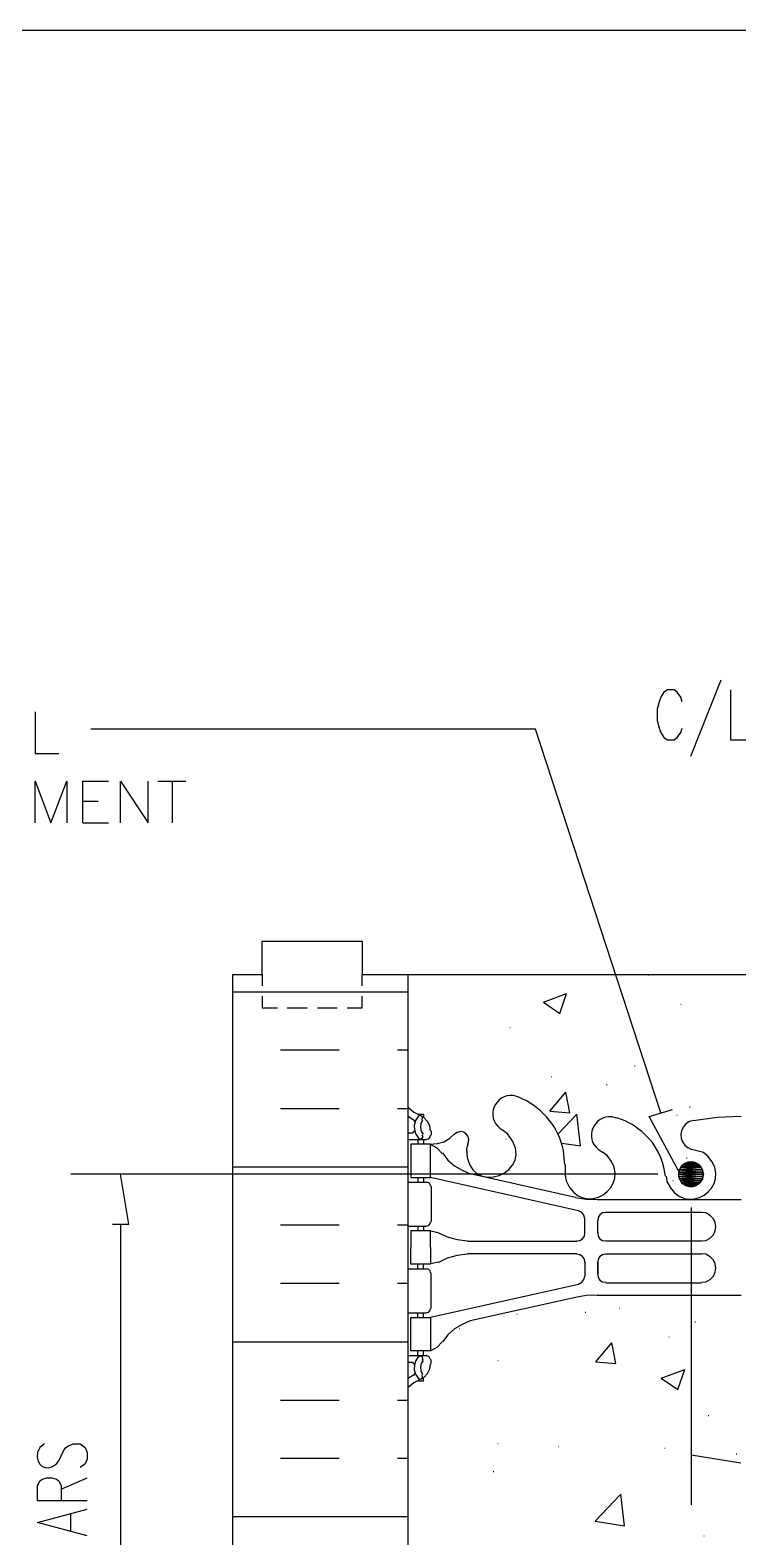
# Model space of a CAD drawing. Header units: millimetres. Extents: x 14 to 201, y 16 to 268.
# Drawn here: x 115.1 to 148.9, y 195.9 to 267.7 of the extents above; entities that cross this region are included whole.
import ezdxf

# ---------------------------------------------------------------- set-up
doc = ezdxf.new("R2010")
doc.units = ezdxf.units.MM
doc.layers.get('0').update_dxf_attribs({"linetype": 'CONTINUOUS'})

msp = doc.modelspace()

# ---------------------------------------------------------------- linework, layer by layer
at = {"color": 0}
for p, q in [((17.0174, 267.716), (198.121, 267.716)), ((145.331, 236.178), (145.182, 235.945)), ((145.5, 236.284), (145.331, 236.178)), ((145.817, 236.284), (145.5, 236.284)), ((145.966, 236.178), (145.817, 236.284)), ((146.134, 235.945), (145.966, 236.178)), ((148.04, 236.75), (146.6, 233.109)), ((148.506, 236.284), (148.506, 233.912)), ((145.098, 235.712), (145.012, 235.373)), ((145.182, 235.945), (145.098, 235.712)), ((146.199, 235.712), (146.134, 235.945)), ((115.379, 235.246), (115.379, 233.256)), ((145.012, 235.373), (145.012, 234.823)), ((145.012, 234.823), (145.098, 234.464)), ((139.214, 234.421), (118.025, 234.421)), ((145.182, 216.133), (139.214, 234.421)), ((145.098, 234.464), (145.182, 234.252)), ((145.182, 234.252), (145.331, 234.018)), ((145.331, 234.018), (145.5, 233.912)), ((145.817, 233.912), (145.966, 234.018)), ((145.966, 234.018), (146.134, 234.252)), ((146.134, 234.252), (146.199, 234.464)), ((145.5, 233.912), (145.817, 233.912)), ((148.506, 233.912), (149.458, 233.912)), ((115.379, 233.256), (116.501, 233.256)), ((115.379, 229.955), (115.379, 231.944)), ((115.379, 231.944), (116.12, 229.955)), ((116.12, 229.955), (116.882, 231.944)), ((116.882, 231.944), (116.882, 229.955)), ((117.644, 229.955), (117.644, 231.944)), ((117.644, 231.944), (118.872, 231.944)), ((119.443, 229.955), (119.443, 231.944)), ((119.443, 231.944), (120.756, 229.955)), ((120.756, 229.955), (120.756, 231.944)), ((121.222, 231.944), (122.554, 231.944)), ((121.898, 231.944), (121.898, 229.955)), ((117.644, 230.992), (118.384, 230.992)), ((117.644, 229.955), (118.872, 229.955)), ((126.195, 222.736), (126.195, 224.324)), ((126.195, 224.324), (130.958, 224.324)), ((130.958, 224.324), (130.958, 222.736)), ((124.799, 165.586), (124.799, 222.736)), ((124.799, 222.736), (126.195, 222.736)), ((126.195, 222.736), (126.195, 222.187)), ((130.958, 222.736), (133.138, 222.736)), ((130.958, 222.187), (130.958, 222.736)), ((133.138, 222.736), (133.138, 165.586)), ((126.195, 221.7), (126.195, 221.149)), ((126.195, 221.149), (126.916, 221.149)), ((127.38, 221.149), (128.334, 221.149)), ((128.82, 221.149), (129.772, 221.149)), ((130.238, 221.149), (130.958, 221.149)), ((130.958, 221.149), (130.958, 221.7)), ((138.388, 216.895), (138.155, 216.958)), ((138.791, 216.705), (138.366, 216.895)), ((133.16, 216.386), (133.413, 216.176)), ((133.413, 216.176), (133.71, 216.027)), ((133.604, 216.069), (133.879, 216.069)), ((133.879, 216.069), (133.879, 215.943)), ((144.632, 215.963), (145.733, 216.303)), ((133.16, 215.963), (133.434, 215.794)), ((133.477, 215.71), (133.434, 215.794)), ((133.499, 215.773), (133.434, 215.54)), ((133.434, 215.54), (133.456, 215.328)), ((133.456, 215.328), (133.519, 215.117)), ((133.626, 215.963), (133.499, 215.773)), ((133.71, 216.006), (133.604, 215.963)), ((133.9, 215.921), (133.689, 216.027)), ((133.795, 215.984), (133.71, 216.006)), ((133.753, 215.624), (133.73, 215.434)), ((133.73, 215.434), (133.773, 215.265)), ((133.836, 215.773), (133.753, 215.624)), ((133.836, 215.9), (133.795, 215.984)), ((133.816, 215.794), (133.836, 215.9)), ((134.069, 215.731), (133.9, 215.921)), ((134.175, 215.52), (134.069, 215.731)), ((134.218, 215.287), (134.175, 215.52)), ((137.52, 215.414), (137.71, 215.287)), ((143.087, 215.879), (142.854, 215.943)), ((143.488, 215.751), (143.087, 215.9)), ((146.029, 213.381), (144.632, 215.963)), ((146.749, 215.773), (146.558, 215.731)), ((147.87, 215.921), (146.749, 215.751)), ((149.013, 215.963), (147.87, 215.921)), ((133.138, 215.181), (133.393, 215.181)), ((133.138, 214.862), (134.028, 214.862)), ((134.218, 214.652), (133.266, 214.652)), ((133.266, 214.652), (133.266, 213.064)), ((133.393, 215.202), (133.434, 215.265)), ((133.519, 215.117), (133.646, 214.926)), ((133.604, 214.862), (133.604, 214.652)), ((133.646, 214.926), (133.73, 214.884)), ((133.73, 214.884), (133.816, 214.926)), ((133.773, 215.265), (133.858, 215.117)), ((133.858, 215.011), (133.816, 215.095)), ((133.816, 214.926), (133.858, 215.011)), ((133.879, 214.862), (133.879, 214.652)), ((134.028, 214.884), (134.133, 214.905)), ((134.133, 214.905), (134.196, 214.991)), ((134.196, 214.991), (134.218, 215.074)), ((134.218, 214.652), (134.535, 214.672)), ((134.218, 213.064), (134.218, 214.652)), ((134.535, 214.461), (134.218, 214.629)), ((134.239, 215.287), (134.239, 215.074)), ((134.535, 214.672), (134.854, 214.758)), ((134.854, 214.758), (135.128, 214.926)), ((135.128, 214.926), (135.36, 215.138)), ((135.487, 215.202), (135.36, 215.117)), ((135.636, 215.244), (135.487, 215.202)), ((135.783, 215.222), (135.636, 215.244)), ((135.912, 215.138), (135.783, 215.222)), ((135.996, 215.032), (135.912, 215.138)), ((135.996, 214.652), (135.932, 214.419)), ((136.039, 214.884), (135.996, 215.032)), ((135.996, 214.652), (136.017, 214.735)), ((136.017, 214.735), (136.039, 214.884)), ((137.9, 215.117), (137.69, 215.287)), ((134.768, 214.206), (134.535, 214.461)), ((134.789, 214.229), (135.044, 213.89)), ((140.609, 213.677), (140.568, 214.143)), ((142.219, 214.396), (142.409, 214.27)), ((142.621, 214.1), (142.409, 214.27)), ((146.473, 214.482), (146.643, 214.396)), ((147.215, 214.249), (146.643, 214.396)), ((147.425, 214.08), (147.215, 214.249)), ((145.034, 213.211), (117.072, 213.211)), ((119.845, 210.841), (119.443, 213.211)), ((135.044, 213.89), (135.36, 213.614)), ((135.36, 213.614), (135.72, 213.403)), ((135.72, 213.403), (136.102, 213.233)), ((141.118, 212.112), (136.102, 213.233)), ((140.632, 213.677), (140.632, 213.148)), ((145.415, 213.128), (145.331, 213.551)), ((147.215, 213.211), (146.007, 213.211)), ((146.007, 213.211), (147.192, 213.105)), ((146.007, 213.211), (147.215, 213.211)), ((146.093, 213.467), (146.029, 213.297)), ((147.192, 213.318), (146.029, 213.318)), ((146.029, 213.318), (147.215, 213.211)), ((146.029, 213.318), (147.192, 213.318)), ((146.029, 213.297), (146.029, 213.128)), ((147.172, 213.423), (146.05, 213.423)), ((146.05, 213.423), (147.192, 213.318)), ((146.05, 213.423), (147.172, 213.423)), ((147.108, 213.53), (146.113, 213.53)), ((146.113, 213.53), (147.172, 213.423)), ((146.113, 213.53), (147.108, 213.53)), ((147.045, 213.614), (146.177, 213.614)), ((146.177, 213.614), (147.108, 213.53)), ((146.177, 213.614), (147.045, 213.614)), ((146.959, 213.677), (146.262, 213.677)), ((146.262, 213.677), (147.045, 213.614)), ((146.262, 213.677), (146.959, 213.677)), ((146.875, 213.741), (146.346, 213.741)), ((146.346, 213.741), (146.959, 213.677)), ((146.346, 213.741), (146.875, 213.741)), ((146.769, 213.783), (146.453, 213.783)), ((146.453, 213.783), (146.875, 213.741)), ((146.453, 213.783), (146.769, 213.783)), ((146.558, 213.804), (146.769, 213.783)), ((146.558, 213.804), (146.663, 213.804)), ((146.663, 213.804), (146.769, 213.783)), ((146.769, 213.783), (146.875, 213.741)), ((146.875, 213.741), (146.959, 213.677)), ((146.959, 213.677), (147.045, 213.614)), ((147.045, 213.614), (147.108, 213.53)), ((147.192, 213.381), (147.108, 213.551)), ((147.108, 213.53), (147.172, 213.423)), ((147.172, 213.423), (147.192, 213.318)), ((147.215, 213.211), (147.192, 213.381)), ((147.192, 213.318), (147.215, 213.211)), ((147.192, 213.042), (147.215, 213.211)), ((147.215, 213.211), (147.192, 213.105)), ((133.138, 212.831), (134.028, 212.831)), ((133.266, 213.064), (134.218, 213.064)), ((133.604, 213.064), (133.604, 212.831)), ((133.879, 213.064), (133.879, 212.831)), ((134.133, 212.809), (134.028, 212.831)), ((134.196, 212.746), (134.133, 212.809)), ((134.218, 212.641), (134.196, 212.746)), ((141.267, 211.477), (134.218, 213.064)), ((134.239, 212.641), (134.239, 210.947)), ((140.632, 213.148), (140.674, 212.894)), ((145.437, 213.128), (145.478, 212.874)), ((146.029, 213.128), (146.093, 212.958)), ((147.192, 213.105), (146.029, 213.105)), ((146.029, 213.105), (147.172, 213.001)), ((146.029, 213.105), (147.192, 213.105)), ((147.172, 213.001), (146.05, 213.001)), ((146.05, 213.001), (147.108, 212.894)), ((146.05, 213.001), (147.172, 213.001)), ((146.093, 212.958), (146.177, 212.809)), ((147.108, 212.894), (146.113, 212.894)), ((146.113, 212.894), (147.045, 212.809)), ((146.113, 212.894), (147.108, 212.894)), ((146.177, 212.809), (146.326, 212.704)), ((147.045, 212.809), (146.177, 212.809)), ((146.177, 212.809), (146.959, 212.746)), ((146.177, 212.809), (147.045, 212.809)), ((146.959, 212.746), (146.262, 212.746)), ((146.262, 212.746), (146.875, 212.682)), ((146.262, 212.746), (146.959, 212.746)), ((146.326, 212.704), (146.495, 212.641)), ((146.875, 212.682), (146.346, 212.682)), ((146.346, 212.682), (146.769, 212.641)), ((146.346, 212.682), (146.875, 212.682)), ((146.769, 212.641), (146.453, 212.641)), ((146.453, 212.641), (146.663, 212.619)), ((146.453, 212.641), (146.769, 212.641)), ((146.495, 212.641), (146.663, 212.619)), ((146.663, 212.619), (146.558, 212.619)), ((146.663, 212.619), (146.833, 212.662)), ((146.769, 212.641), (146.663, 212.619)), ((146.875, 212.682), (146.769, 212.641)), ((146.833, 212.662), (146.982, 212.746)), ((146.959, 212.746), (146.875, 212.682)), ((147.045, 212.809), (146.959, 212.746)), ((146.982, 212.746), (147.108, 212.874)), ((147.108, 212.894), (147.045, 212.809)), ((147.108, 212.874), (147.192, 213.042)), ((147.172, 213.001), (147.108, 212.894)), ((147.192, 213.105), (147.172, 213.001)), ((141.118, 212.112), (141.627, 212.027)), ((141.627, 212.027), (142.156, 212.006)), ((142.156, 212.006), (149.013, 212.006)), ((141.414, 211.391), (141.267, 211.477)), ((141.52, 211.264), (141.414, 211.391)), ((141.563, 211.095), (141.52, 211.264)), ((141.563, 210.418), (141.563, 211.095)), ((142.197, 211.158), (142.176, 211.011)), ((142.282, 211.286), (142.197, 211.158)), ((142.409, 211.37), (142.282, 211.286)), ((142.558, 211.391), (142.409, 211.37)), ((142.558, 211.413), (147.129, 211.413)), ((146.622, 211.624), (146.622, 197.463)), ((147.321, 211.37), (147.129, 211.391)), ((119.063, 210.841), (119.845, 210.841)), ((119.443, 210.841), (119.443, 158.433)), ((133.138, 210.735), (134.028, 210.735)), ((134.218, 210.524), (133.266, 210.524)), ((133.266, 210.524), (133.266, 209.719)), ((133.604, 210.735), (133.604, 210.524)), ((133.879, 210.735), (133.879, 210.524)), ((134.028, 210.757), (134.133, 210.778)), ((134.133, 210.778), (134.196, 210.862)), ((134.196, 210.862), (134.218, 210.947)), ((134.218, 209.719), (134.218, 210.524)), ((134.557, 210.418), (134.239, 210.502)), ((134.557, 210.439), (135.001, 210.228)), ((141.541, 210.269), (141.563, 210.418)), ((142.176, 210.418), (142.176, 211.011)), ((142.176, 210.439), (142.176, 210.989)), ((142.176, 210.418), (142.197, 210.269)), ((133.266, 208.937), (133.266, 209.719)), ((134.218, 209.719), (134.218, 208.937)), ((135.001, 210.228), (135.487, 210.1)), ((135.487, 210.1), (135.975, 210.036)), ((141.181, 210.016), (135.975, 210.016)), ((141.181, 210.036), (141.33, 210.058)), ((141.33, 210.058), (141.457, 210.143)), ((141.457, 210.143), (141.541, 210.269)), ((142.197, 210.269), (142.282, 210.143)), ((142.282, 210.143), (142.409, 210.058)), ((142.409, 210.058), (142.558, 210.036)), ((142.558, 210.036), (147.129, 210.036)), ((147.129, 210.036), (147.321, 210.058)), ((134.218, 208.937), (133.266, 208.937)), ((133.604, 208.704), (133.604, 208.937)), ((133.879, 208.704), (133.879, 208.937)), ((134.239, 208.957), (134.557, 209.042)), ((135.001, 209.211), (134.557, 209)), ((135.487, 209.338), (135.001, 209.211)), ((135.975, 209.401), (135.487, 209.338)), ((141.181, 209.423), (135.975, 209.423)), ((141.33, 209.381), (141.181, 209.401)), ((141.457, 209.296), (141.33, 209.381)), ((141.541, 209.17), (141.457, 209.296)), ((141.563, 209.021), (141.541, 209.17)), ((141.563, 209.021), (141.563, 208.365)), ((142.197, 209.17), (142.176, 209.021)), ((142.176, 209.021), (142.176, 208.449)), ((142.176, 208.449), (142.176, 209.021)), ((142.282, 209.296), (142.197, 209.17)), ((142.409, 209.381), (142.282, 209.296)), ((142.558, 209.401), (142.409, 209.381)), ((142.558, 209.423), (147.129, 209.423)), ((147.321, 209.401), (147.129, 209.423)), ((133.138, 208.704), (134.028, 208.704)), ((134.133, 208.682), (134.028, 208.704)), ((134.196, 208.618), (134.133, 208.682)), ((134.218, 208.512), (134.196, 208.618)), ((134.239, 206.82), (134.239, 208.512)), ((141.414, 208.069), (141.52, 208.195)), ((141.52, 208.195), (141.563, 208.365)), ((142.176, 208.449), (142.197, 208.302)), ((142.197, 208.302), (142.282, 208.175)), ((142.282, 208.175), (142.409, 208.089)), ((141.267, 207.963), (134.218, 206.396)), ((141.627, 207.433), (141.118, 207.349)), ((141.267, 207.983), (141.414, 208.069)), ((142.156, 207.454), (141.627, 207.433)), ((142.156, 207.454), (149.013, 207.454)), ((142.409, 208.089), (142.558, 208.069)), ((142.558, 208.046), (147.129, 208.046)), ((147.129, 208.069), (147.321, 208.089)), ((134.133, 206.651), (134.196, 206.735)), ((134.196, 206.735), (134.218, 206.82)), ((141.118, 207.349), (136.102, 206.226)), ((133.138, 206.608), (134.028, 206.608)), ((133.266, 206.396), (134.218, 206.396)), ((133.266, 204.808), (133.266, 206.396)), ((133.604, 206.396), (133.604, 206.608)), ((133.879, 206.396), (133.879, 206.608)), ((134.028, 206.629), (134.133, 206.651)), ((134.218, 206.396), (134.218, 204.808)), ((135.72, 206.058), (135.36, 205.846)), ((136.102, 206.226), (135.72, 206.058)), ((135.044, 205.57), (134.789, 205.233)), ((135.36, 205.846), (135.044, 205.57)), ((133.138, 204.575), (134.028, 204.575)), ((134.218, 204.808), (133.266, 204.808)), ((133.604, 204.575), (133.604, 204.808)), ((133.879, 204.575), (133.879, 204.808)), ((134.155, 204.512), (134.028, 204.575)), ((134.218, 204.808), (134.535, 204.978)), ((134.535, 204.978), (134.768, 205.233)), ((133.138, 204.258), (133.393, 204.258)), ((133.434, 204.174), (133.393, 204.238)), ((133.456, 204.132), (133.434, 203.919)), ((133.434, 203.919), (133.499, 203.686)), ((133.519, 204.342), (133.456, 204.132)), ((133.646, 204.534), (133.519, 204.342)), ((133.73, 204.555), (133.646, 204.512)), ((133.816, 204.512), (133.73, 204.555)), ((133.773, 204.195), (133.73, 204.026)), ((133.73, 204.026), (133.753, 203.835)), ((133.858, 204.342), (133.773, 204.195)), ((133.858, 204.428), (133.816, 204.512)), ((133.816, 204.342), (133.858, 204.428)), ((134.069, 203.729), (134.175, 203.942)), ((134.218, 204.385), (134.155, 204.512)), ((134.175, 203.942), (134.218, 204.174)), ((134.239, 204.174), (134.239, 204.385)), ((133.434, 203.666), (133.16, 203.496)), ((133.413, 203.284), (133.16, 203.073)), ((133.71, 203.433), (133.413, 203.284)), ((133.434, 203.645), (133.477, 203.729)), ((133.499, 203.686), (133.626, 203.496)), ((133.604, 203.496), (133.71, 203.454)), ((133.604, 203.369), (133.879, 203.369)), ((133.689, 203.433), (133.9, 203.539)), ((133.71, 203.454), (133.795, 203.476)), ((133.753, 203.835), (133.836, 203.686)), ((133.795, 203.476), (133.836, 203.56)), ((133.836, 203.56), (133.816, 203.666)), ((133.879, 203.369), (133.879, 203.517)), ((133.9, 203.539), (134.069, 203.729)), ((115.824, 200.364), (115.591, 200.194)), ((116.84, 200.194), (116.967, 200.279)), ((116.967, 200.279), (117.179, 200.364)), ((117.179, 200.364), (117.518, 200.364)), ((117.518, 200.364), (117.751, 200.194)), ((115.591, 200.194), (115.485, 199.962)), ((116.396, 199.412), (116.501, 199.559)), ((116.501, 199.559), (116.733, 200.046)), ((116.733, 200.046), (116.84, 200.194)), ((117.751, 200.194), (117.855, 199.962)), ((117.855, 199.645), (117.751, 199.412)), ((117.855, 199.962), (117.855, 199.645)), ((148.992, 199.453), (146.622, 199.835)), ((117.751, 199.412), (117.518, 199.242)), ((115.485, 198.374), (115.591, 198.607)), ((115.485, 197.655), (115.485, 198.374)), ((115.591, 198.607), (115.718, 198.691)), ((115.718, 198.691), (115.93, 198.754)), ((115.93, 198.754), (116.163, 198.754)), ((116.163, 198.754), (116.396, 198.691)), ((116.396, 198.691), (116.501, 198.607)), ((116.501, 198.607), (116.607, 198.374)), ((116.607, 198.205), (117.855, 198.754)), ((116.607, 198.374), (116.607, 197.655)), ((117.855, 197.655), (115.485, 197.655)), ((115.485, 196.617), (117.855, 197.253)), ((117.072, 196.215), (117.072, 197.019)), ((117.855, 195.982), (115.485, 196.617))]:
    msp.add_line(p, q, dxfattribs=at)
at = {"color": 252}
for p, q in [((133.138, 222.736), (164.888, 222.736)), ((144.589, 222.716), (144.611, 222.716)), ((124.799, 221.911), (133.138, 221.911)), ((139.594, 221.404), (140.695, 221.827)), ((140.378, 220.875), (140.695, 221.827)), ((139.594, 221.404), (140.378, 220.875)), ((146.135, 221.318), (146.156, 221.318)), ((137.986, 220.197), (138.006, 220.197)), ((127.063, 219.138), (129.858, 219.138)), ((132.631, 219.138), (133.138, 219.138)), ((143.933, 218.377), (143.954, 218.377)), ((139.954, 217.868), (139.976, 217.868)), ((142.599, 217.488), (142.621, 217.488)), ((139.89, 216.217), (140.652, 217.128)), ((140.844, 216.133), (140.652, 217.128)), ((127.063, 216.345), (129.858, 216.345)), ((132.631, 216.345), (133.138, 216.345)), ((139.89, 216.217), (140.844, 216.133)), ((140.293, 215.138), (141.181, 216.069)), ((141.351, 214.566), (141.181, 216.069)), ((146.558, 216.429), (146.579, 216.429)), ((145.944, 216.027), (145.966, 216.027)), ((137.796, 214.905), (137.816, 214.905)), ((140.462, 214.693), (141.351, 214.566)), ((146.41, 213.996), (146.432, 213.996)), ((124.799, 213.571), (133.138, 213.571)), ((145.754, 212.915), (145.774, 212.915)), ((127.063, 210.798), (129.858, 210.798)), ((132.631, 210.798), (133.138, 210.798)), ((127.063, 208.026), (129.858, 208.026)), ((132.631, 208.026), (133.138, 208.026)), ((143.214, 206.841), (143.235, 206.841)), ((138.325, 206.544), (138.345, 206.544)), ((141.584, 206.651), (141.604, 206.651)), ((146.812, 206.185), (146.833, 206.185)), ((135.573, 205.867), (135.593, 205.867)), ((145.564, 205.464), (145.584, 205.464)), ((124.799, 205.233), (133.138, 205.233)), ((142.092, 204.279), (142.854, 205.19)), ((143.044, 204.195), (142.854, 205.19)), ((137.414, 204.342), (137.436, 204.342)), ((142.092, 204.279), (143.044, 204.195)), ((145.204, 203.496), (146.326, 203.919)), ((145.987, 202.967), (146.326, 203.919)), ((145.204, 203.496), (145.987, 202.967)), ((127.063, 202.458), (129.858, 202.458)), ((132.631, 202.458), (133.138, 202.458)), ((147.447, 201.719), (147.468, 201.719)), ((137.414, 200.385), (137.436, 200.385)), ((127.063, 199.686), (129.858, 199.686)), ((132.631, 199.686), (133.138, 199.686)), ((140.293, 200.237), (140.315, 200.237)), ((145.373, 200.172), (145.394, 200.172)), ((148.781, 199.898), (148.802, 199.898)), ((137.203, 199.051), (137.224, 199.051)), ((142.05, 196.681), (143.278, 197.972)), ((143.447, 196.468), (143.278, 197.972)), ((124.799, 196.913), (133.138, 196.913)), ((142.05, 196.681), (143.447, 196.468)), ((142.558, 197.379), (142.579, 197.379)), ((147.235, 195.982), (147.257, 195.982))]:
    msp.add_line(p, q, dxfattribs=at)
at = {"color": 0}
for points in [[(138.155, 216.958), (137.302, 217.07), (136.799, 215.922), (137.52, 215.414)], [(140.568, 214.143), (140.458, 215.228), (139.725, 216.183), (138.791, 216.705)], [(142.854, 215.943), (142.001, 216.055), (141.498, 214.907), (142.219, 214.396)], [(145.331, 213.551), (145.103, 214.533), (144.397, 215.334), (143.488, 215.751)], [(146.558, 215.731), (145.994, 215.458), (146.022, 214.752), (146.473, 214.482)], [(135.932, 214.419), (135.882, 211.991), (139.456, 213.25), (137.9, 215.117)], [(140.674, 212.894), (141.442, 211.02), (143.966, 212.624), (142.621, 214.1)], [(145.478, 212.874), (146.246, 211), (148.772, 212.604), (147.425, 214.08)], [(147.108, 213.551), (146.838, 213.935), (146.246, 213.85), (146.093, 213.467)], [(147.321, 210.058), (147.974, 210.307), (147.974, 211.122), (147.321, 211.37)], [(147.321, 208.089), (147.974, 208.337), (147.974, 209.153), (147.321, 209.401)], [(115.485, 199.962), (115.387, 199.329), (115.88, 199), (116.396, 199.412)]]:
    msp.add_open_spline(points, degree=3, dxfattribs=at)

doc.saveas('drawing.dxf')
